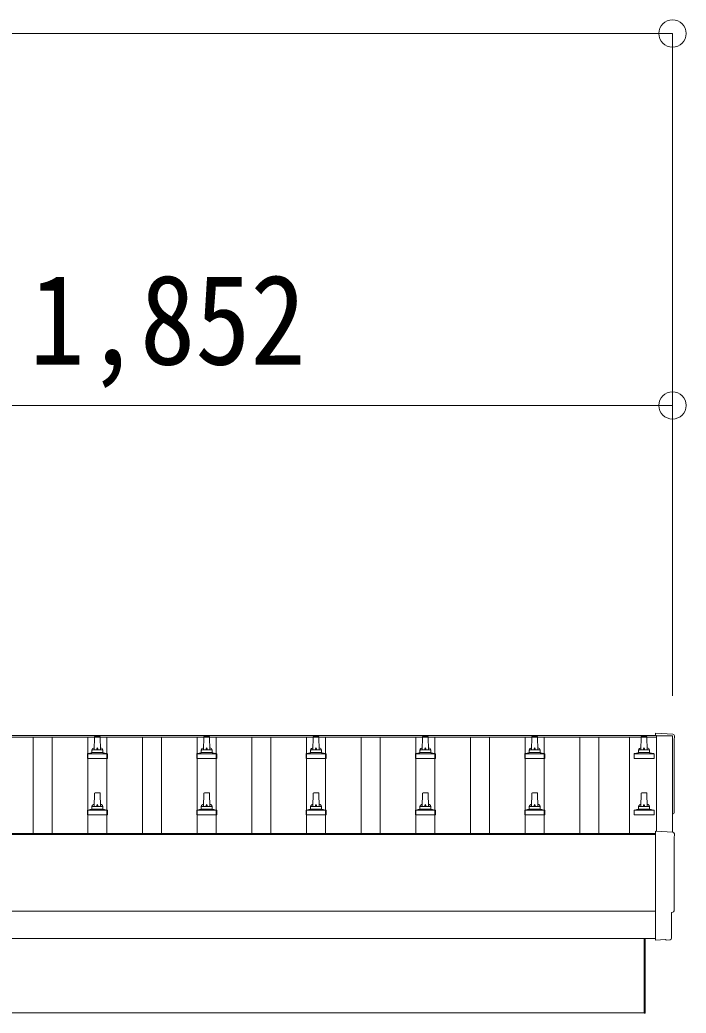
# Model space of a CAD drawing. Units: millimetres at full size, sheet at 1:50; details may follow other scales. Extents: x -14053 to 14053, y -9700 to 9700.
# Drawn here: x -2146 to -927, y -2670 to -854 of the extents above; entities that cross this region are included whole.
import ezdxf
from ezdxf.enums import TextEntityAlignment as Align

# ---------------------------------------------------------------- set-up
doc = ezdxf.new("R2010")
doc.units = ezdxf.units.MM
doc.header["$LTSCALE"] = 50
doc.header["$PDMODE"] = 32
doc.header["$PDSIZE"] = 50
for name, color, linetype, lineweight in [('0-1_Defpoints', 4, 'Continuous', 9), ('0-3_SHAPE', 5, 'Continuous', 5), ('0-6_PARTS1', 6, 'Continuous', 9)]:
    doc.layers.add(name, color=color, linetype=linetype, lineweight=lineweight)
doc.styles.add('ＭＳ ゴシック', font='')
doc.styles.get('ＭＳ ゴシック').set_extended_font_data('MS Gothic')

msp = doc.modelspace()

# ---------------------------------------------------------------- linework, layer by layer
at = {"layer": '0-1_Defpoints'}
for p, q in [((-981.14, -2165.95), (-2804.14, -2165.95)), ((-981.14, -2162.37), (-2781.64, -2162.37)), ((-981.14, -2162.37), (-981.14, -2165.95)), ((-981.14, -2163.33), (-981.14, -2337.85)), ((-952.14, -2163.33), (-981.14, -2163.33)), ((-952.14, -2339.37), (-952.14, -2163.33)), ((-983.14, -2341.98), (-2781.64, -2341.98)), ((-983.14, -2343.87), (-2825.14, -2343.87)), ((-2781.64, -2483.75), (-983.14, -2483.75)), ((-983.14, -2533.58), (-2781.64, -2533.58)), ((-1004.14, -2670.3), (-1004.14, -2533.58)), ((-1002.14, -2533.58), (-1002.14, -2670.3)), ((-983.14, -2535.6), (-983.14, -2536.6)), ((-963.51, -2536.6), (-956.59, -2536.24)), ((-2741.64, -2669.8), (-1004.14, -2669.8)), ((-1004.14, -2670.3), (-1002.14, -2670.3))]:
    msp.add_line(p, q, dxfattribs=at)
for points in [[(-951.57, -2159.97), (-983.14, -2158.31), (-983.14, -2162.37)], [(-951.57, -2339.4), (-983.14, -2337.75), (-983.14, -2535.6)], [(-953.75, -2533.25), (-953.75, -2486.22), (-953.15, -2486.22)], [(-964.25, -2536.33), (-964.91, -2535.7), (-983.14, -2536.61)]]:
    msp.add_lwpolyline(points, dxfattribs=at)
for centre, major_axis, ratio, start_param, end_param in [((-951.72, -2162.96), (3, 0), 0.99863, 6.2683889, 7.8016218), ((3814.14, -2233.39), (-4763.38, 0), 0.99863, 6.2683889, 6.2976778), ((-953.15, -2302.39), (4.41, 0), 0.99863, 4.9411535, 6.2976778), ((-951.72, -2342.4), (3, 0), 0.99863, 6.2683889, 7.8016218), ((3814.14, -2412.82), (-4763.38, 0), 0.99863, 6.2683889, 6.2976778), ((-953.15, -2481.82), (4.41, 0), 0.99863, 4.712389, 6.2976778), ((-963.56, -2535.6), (0.727, -0.69), 0.9974, 4.712389, 5.5252311), ((-956.75, -2533.24), (2.18, -2.07), 0.9974, 5.5252311, 7.0411395)]:
    msp.add_ellipse(centre, major_axis=major_axis, ratio=ratio, start_param=start_param, end_param=end_param, dxfattribs=at)
at = {"layer": '0-3_SHAPE', "color": 4, "lineweight": 9}
for p, q in [((-2121.64, -2341.98), (-2121.64, -2165.95)), ((-2086.64, -2341.98), (-2086.64, -2165.95)), ((-2021.64, -2341.98), (-2021.64, -2165.95)), ((-1986.64, -2341.98), (-1986.64, -2165.95)), ((-1921.64, -2341.98), (-1921.64, -2165.95)), ((-1886.64, -2341.98), (-1886.64, -2165.95)), ((-1821.64, -2341.98), (-1821.64, -2165.95)), ((-1786.64, -2341.98), (-1786.64, -2165.95)), ((-1721.64, -2341.98), (-1721.64, -2165.95)), ((-1686.64, -2341.98), (-1686.64, -2165.95)), ((-1621.64, -2341.98), (-1621.64, -2165.95)), ((-1586.64, -2341.98), (-1586.64, -2165.95)), ((-1521.64, -2341.98), (-1521.64, -2165.95)), ((-1486.64, -2341.98), (-1486.64, -2165.95)), ((-1421.64, -2341.98), (-1421.64, -2165.95)), ((-1386.64, -2341.98), (-1386.64, -2165.95)), ((-1321.64, -2341.98), (-1321.64, -2165.95)), ((-1286.64, -2341.98), (-1286.64, -2165.95)), ((-1221.64, -2341.98), (-1221.64, -2165.95)), ((-1186.64, -2341.98), (-1186.64, -2165.95)), ((-1121.64, -2341.98), (-1121.64, -2165.95)), ((-1086.64, -2341.98), (-1086.64, -2165.95)), ((-1030.64, -2165.95), (-1030.64, -2341.98))]:
    msp.add_line(p, q, dxfattribs=at)
at = {"layer": '0-3_SHAPE'}
for p, q in [((-2009.41, -2165.36), (-2010.14, -2188.88)), ((-1999.87, -2164.38), (-2008.41, -2164.38)), ((-1998.14, -2188.88), (-1998.87, -2165.36)), ((-1809.41, -2165.36), (-1810.14, -2188.88)), ((-1799.87, -2164.38), (-1808.41, -2164.38)), ((-1798.14, -2188.88), (-1798.87, -2165.36)), ((-1609.41, -2165.36), (-1610.14, -2188.88)), ((-1599.87, -2164.38), (-1608.41, -2164.38)), ((-1598.14, -2188.88), (-1598.87, -2165.36)), ((-1409.41, -2165.36), (-1410.14, -2188.88)), ((-1399.87, -2164.38), (-1408.41, -2164.38)), ((-1398.14, -2188.88), (-1398.87, -2165.36)), ((-1209.41, -2165.36), (-1210.14, -2188.88)), ((-1199.87, -2164.38), (-1208.41, -2164.38)), ((-1198.14, -2188.88), (-1198.87, -2165.36)), ((-1009.41, -2165.36), (-1010.14, -2188.88)), ((-999.87, -2164.38), (-1008.41, -2164.38)), ((-998.14, -2188.88), (-998.87, -2165.36)), ((-2022.39, -2204.38), (-2022.39, -2196.67)), ((-1986.27, -2195.88), (-2022.01, -2195.88)), ((-2021.63, -2195.7), (-2014.9, -2194.07)), ((-1993.76, -2193.88), (-2014.52, -2193.88)), ((-2014.14, -2193.1), (-2014.14, -2188.88)), ((-1995.14, -2188.88), (-2013.14, -2188.88)), ((-1994.14, -2193.1), (-1994.14, -2188.88)), ((-1986.65, -2195.7), (-1993.38, -2194.07)), ((-1985.89, -2204.38), (-1985.89, -2196.67)), ((-1822.39, -2204.38), (-1822.39, -2196.67)), ((-1786.27, -2195.88), (-1822.01, -2195.88)), ((-1821.63, -2195.7), (-1814.9, -2194.07)), ((-1793.76, -2193.88), (-1814.52, -2193.88)), ((-1814.14, -2193.1), (-1814.14, -2188.88)), ((-1795.14, -2188.88), (-1813.14, -2188.88)), ((-1794.14, -2193.1), (-1794.14, -2188.88)), ((-1786.65, -2195.7), (-1793.38, -2194.07)), ((-1785.89, -2204.38), (-1785.89, -2196.67)), ((-1622.39, -2204.38), (-1622.39, -2196.67)), ((-1586.27, -2195.88), (-1622.01, -2195.88)), ((-1621.63, -2195.7), (-1614.9, -2194.07)), ((-1593.76, -2193.88), (-1614.52, -2193.88)), ((-1614.14, -2193.1), (-1614.14, -2188.88)), ((-1595.14, -2188.88), (-1613.14, -2188.88)), ((-1594.14, -2193.1), (-1594.14, -2188.88)), ((-1586.65, -2195.7), (-1593.38, -2194.07)), ((-1585.89, -2204.38), (-1585.89, -2196.67)), ((-1422.39, -2204.38), (-1422.39, -2196.67)), ((-1386.27, -2195.88), (-1422.01, -2195.88)), ((-1421.63, -2195.7), (-1414.9, -2194.07)), ((-1393.76, -2193.88), (-1414.52, -2193.88)), ((-1414.14, -2193.1), (-1414.14, -2188.88)), ((-1395.14, -2188.88), (-1413.14, -2188.88)), ((-1394.14, -2193.1), (-1394.14, -2188.88)), ((-1386.65, -2195.7), (-1393.38, -2194.07)), ((-1385.89, -2204.38), (-1385.89, -2196.67)), ((-1222.39, -2204.38), (-1222.39, -2196.67)), ((-1186.27, -2195.88), (-1222.01, -2195.88)), ((-1221.63, -2195.7), (-1214.9, -2194.07)), ((-1193.76, -2193.88), (-1214.52, -2193.88)), ((-1214.14, -2193.1), (-1214.14, -2188.88)), ((-1195.14, -2188.88), (-1213.14, -2188.88)), ((-1194.14, -2193.1), (-1194.14, -2188.88)), ((-1186.65, -2195.7), (-1193.38, -2194.07)), ((-1185.89, -2204.38), (-1185.89, -2196.67)), ((-1022.39, -2204.38), (-1022.39, -2196.67)), ((-986.27, -2195.88), (-1022.01, -2195.88)), ((-1021.63, -2195.7), (-1014.9, -2194.07)), ((-993.76, -2193.88), (-1014.52, -2193.88)), ((-1014.14, -2193.1), (-1014.14, -2188.88)), ((-995.14, -2188.88), (-1013.14, -2188.88)), ((-994.14, -2193.1), (-994.14, -2188.88)), ((-986.65, -2195.7), (-993.38, -2194.07)), ((-985.89, -2204.38), (-985.89, -2196.67)), ((-2022.39, -2204.38), (-1985.89, -2204.38)), ((-1822.39, -2204.38), (-1785.89, -2204.38)), ((-1622.39, -2204.38), (-1585.89, -2204.38)), ((-1422.39, -2204.38), (-1385.89, -2204.38)), ((-1222.39, -2204.38), (-1185.89, -2204.38)), ((-1022.39, -2204.38), (-985.89, -2204.38)), ((-2009.41, -2268.69), (-2010.14, -2292.22)), ((-1999.87, -2267.72), (-2008.41, -2267.72)), ((-1998.14, -2292.22), (-1998.87, -2268.69)), ((-1809.41, -2268.69), (-1810.14, -2292.22)), ((-1799.87, -2267.72), (-1808.41, -2267.72)), ((-1798.14, -2292.22), (-1798.87, -2268.69)), ((-1609.41, -2268.69), (-1610.14, -2292.22)), ((-1599.87, -2267.72), (-1608.41, -2267.72)), ((-1598.14, -2292.22), (-1598.87, -2268.69)), ((-1409.41, -2268.69), (-1410.14, -2292.22)), ((-1399.87, -2267.72), (-1408.41, -2267.72)), ((-1398.14, -2292.22), (-1398.87, -2268.69)), ((-1209.41, -2268.69), (-1210.14, -2292.22)), ((-1199.87, -2267.72), (-1208.41, -2267.72)), ((-1198.14, -2292.22), (-1198.87, -2268.69)), ((-1009.41, -2268.69), (-1010.14, -2292.22)), ((-999.87, -2267.72), (-1008.41, -2267.72)), ((-998.14, -2292.22), (-998.87, -2268.69)), ((-2022.39, -2307.72), (-2022.39, -2300)), ((-1986.27, -2299.22), (-2022.01, -2299.22)), ((-2021.63, -2299.03), (-2014.9, -2297.4)), ((-1993.76, -2297.22), (-2014.52, -2297.22)), ((-2014.14, -2296.43), (-2014.14, -2292.22)), ((-1995.14, -2292.22), (-2013.14, -2292.22)), ((-1994.14, -2296.43), (-1994.14, -2292.22)), ((-1986.65, -2299.03), (-1993.38, -2297.4)), ((-1985.89, -2307.72), (-1985.89, -2300)), ((-1822.39, -2307.72), (-1822.39, -2300)), ((-1786.27, -2299.22), (-1822.01, -2299.22)), ((-1821.63, -2299.03), (-1814.9, -2297.4)), ((-1793.76, -2297.22), (-1814.52, -2297.22)), ((-1814.14, -2296.43), (-1814.14, -2292.22)), ((-1795.14, -2292.22), (-1813.14, -2292.22)), ((-1794.14, -2296.43), (-1794.14, -2292.22)), ((-1786.65, -2299.03), (-1793.38, -2297.4)), ((-1785.89, -2307.72), (-1785.89, -2300)), ((-1622.39, -2307.72), (-1622.39, -2300)), ((-1586.27, -2299.22), (-1622.01, -2299.22)), ((-1621.63, -2299.03), (-1614.9, -2297.4)), ((-1593.76, -2297.22), (-1614.52, -2297.22)), ((-1614.14, -2296.43), (-1614.14, -2292.22)), ((-1595.14, -2292.22), (-1613.14, -2292.22)), ((-1594.14, -2296.43), (-1594.14, -2292.22)), ((-1586.65, -2299.03), (-1593.38, -2297.4)), ((-1585.89, -2307.72), (-1585.89, -2300)), ((-1422.39, -2307.72), (-1422.39, -2300)), ((-1386.27, -2299.22), (-1422.01, -2299.22)), ((-1421.63, -2299.03), (-1414.9, -2297.4)), ((-1393.76, -2297.22), (-1414.52, -2297.22)), ((-1414.14, -2296.43), (-1414.14, -2292.22)), ((-1395.14, -2292.22), (-1413.14, -2292.22)), ((-1394.14, -2296.43), (-1394.14, -2292.22)), ((-1386.65, -2299.03), (-1393.38, -2297.4)), ((-1385.89, -2307.72), (-1385.89, -2300)), ((-1222.39, -2307.72), (-1222.39, -2300)), ((-1186.27, -2299.22), (-1222.01, -2299.22)), ((-1221.63, -2299.03), (-1214.9, -2297.4)), ((-1193.76, -2297.22), (-1214.52, -2297.22)), ((-1214.14, -2296.43), (-1214.14, -2292.22)), ((-1195.14, -2292.22), (-1213.14, -2292.22)), ((-1194.14, -2296.43), (-1194.14, -2292.22)), ((-1186.65, -2299.03), (-1193.38, -2297.4)), ((-1185.89, -2307.72), (-1185.89, -2300)), ((-1022.39, -2307.72), (-1022.39, -2300)), ((-986.27, -2299.22), (-1022.01, -2299.22)), ((-1021.63, -2299.03), (-1014.9, -2297.4)), ((-993.76, -2297.22), (-1014.52, -2297.22)), ((-1014.14, -2296.43), (-1014.14, -2292.22)), ((-995.14, -2292.22), (-1013.14, -2292.22)), ((-994.14, -2296.43), (-994.14, -2292.22)), ((-986.65, -2299.03), (-993.38, -2297.4)), ((-985.89, -2307.72), (-985.89, -2300)), ((-2022.39, -2307.72), (-1985.89, -2307.72)), ((-1822.39, -2307.72), (-1785.89, -2307.72)), ((-1622.39, -2307.72), (-1585.89, -2307.72)), ((-1422.39, -2307.72), (-1385.89, -2307.72)), ((-1222.39, -2307.72), (-1185.89, -2307.72)), ((-1022.39, -2307.72), (-985.89, -2307.72))]:
    msp.add_line(p, q, dxfattribs=at)
for centre, radius, start, end in [((-2008.41, -2165.38), 1, 90, 178.60509), ((-1999.87, -2165.38), 1, 1.39491, 90), ((-1808.41, -2165.38), 1, 90, 178.60509), ((-1799.87, -2165.38), 1, 1.39491, 90), ((-1608.41, -2165.38), 1, 90, 178.60509), ((-1599.87, -2165.38), 1, 1.39491, 90), ((-1408.41, -2165.38), 1, 90, 178.60509), ((-1399.87, -2165.38), 1, 1.39491, 90), ((-1208.41, -2165.38), 1, 90, 178.60509), ((-1199.87, -2165.38), 1, 1.39491, 90), ((-1008.41, -2165.38), 1, 90, 178.60509), ((-999.87, -2165.38), 1, 1.39491, 90), ((-2021.39, -2196.67), 1, 103.62699, 180), ((-2015.14, -2193.1), 1, 283.62699, 0), ((-2010.05, -2189.52), 4.13, 90, 171.17633), ((-2013.14, -2189.88), 1, 90, 180), ((-2000.81, -2188.88), 4.83, 133.60282, 180), ((-2007.47, -2188.88), 4.83, 0, 46.39718), ((-1998.22, -2189.52), 4.13, 8.82367, 90), ((-1995.14, -2189.88), 1, 0, 90), ((-1993.14, -2193.1), 1, 180, 256.37301), ((-1986.89, -2196.67), 1, 0, 76.37301), ((-1821.39, -2196.67), 1, 103.62699, 180), ((-1815.14, -2193.1), 1, 283.62699, 0), ((-1810.05, -2189.52), 4.13, 90, 171.17633), ((-1813.14, -2189.88), 1, 90, 180), ((-1800.81, -2188.88), 4.83, 133.60282, 180), ((-1807.47, -2188.88), 4.83, 0, 46.39718), ((-1798.22, -2189.52), 4.13, 8.82367, 90), ((-1795.14, -2189.88), 1, 0, 90), ((-1793.14, -2193.1), 1, 180, 256.37301), ((-1786.89, -2196.67), 1, 0, 76.37301), ((-1621.39, -2196.67), 1, 103.62699, 180), ((-1615.14, -2193.1), 1, 283.62699, 0), ((-1610.05, -2189.52), 4.13, 90, 171.17633), ((-1613.14, -2189.88), 1, 90, 180), ((-1600.81, -2188.88), 4.83, 133.60282, 180), ((-1607.47, -2188.88), 4.83, 0, 46.39718), ((-1598.22, -2189.52), 4.13, 8.82367, 90), ((-1595.14, -2189.88), 1, 0, 90), ((-1593.14, -2193.1), 1, 180, 256.37301), ((-1586.89, -2196.67), 1, 0, 76.37301), ((-1421.39, -2196.67), 1, 103.62699, 180), ((-1415.14, -2193.1), 1, 283.62699, 0), ((-1410.05, -2189.52), 4.13, 90, 171.17633), ((-1413.14, -2189.88), 1, 90, 180), ((-1400.81, -2188.88), 4.83, 133.60282, 180), ((-1407.47, -2188.88), 4.83, 0, 46.39718), ((-1398.22, -2189.52), 4.13, 8.82367, 90), ((-1395.14, -2189.88), 1, 0, 90), ((-1393.14, -2193.1), 1, 180, 256.37301), ((-1386.89, -2196.67), 1, 0, 76.37301), ((-1221.39, -2196.67), 1, 103.62699, 180), ((-1215.14, -2193.1), 1, 283.62699, 0), ((-1210.05, -2189.52), 4.13, 90, 171.17633), ((-1213.14, -2189.88), 1, 90, 180), ((-1200.81, -2188.88), 4.83, 133.60282, 180), ((-1207.47, -2188.88), 4.83, 0, 46.39718), ((-1198.22, -2189.52), 4.13, 8.82367, 90), ((-1195.14, -2189.88), 1, 0, 90), ((-1193.14, -2193.1), 1, 180, 256.37301), ((-1186.89, -2196.67), 1, 0, 76.37301), ((-1021.39, -2196.67), 1, 103.62699, 180), ((-1015.14, -2193.1), 1, 283.62699, 0), ((-1010.05, -2189.52), 4.13, 90, 171.17633), ((-1013.14, -2189.88), 1, 90, 180), ((-1000.81, -2188.88), 4.83, 133.60282, 180), ((-1007.47, -2188.88), 4.83, 0, 46.39718), ((-998.22, -2189.52), 4.13, 8.82367, 90), ((-995.14, -2189.88), 1, 0, 90), ((-993.14, -2193.1), 1, 180, 256.37301), ((-986.89, -2196.67), 1, 0, 76.37301), ((-2008.41, -2268.72), 1, 90, 178.60509), ((-1999.87, -2268.72), 1, 1.39491, 90), ((-1808.41, -2268.72), 1, 90, 178.60509), ((-1799.87, -2268.72), 1, 1.39491, 90), ((-1608.41, -2268.72), 1, 90, 178.60509), ((-1599.87, -2268.72), 1, 1.39491, 90), ((-1408.41, -2268.72), 1, 90, 178.60509), ((-1399.87, -2268.72), 1, 1.39491, 90), ((-1208.41, -2268.72), 1, 90, 178.60509), ((-1199.87, -2268.72), 1, 1.39491, 90), ((-1008.41, -2268.72), 1, 90, 178.60509), ((-999.87, -2268.72), 1, 1.39491, 90), ((-2021.39, -2300), 1, 103.62699, 180), ((-2015.14, -2296.43), 1, 283.62699, 0), ((-2010.05, -2292.85), 4.13, 90, 171.17633), ((-2013.14, -2293.22), 1, 90, 180), ((-2000.81, -2292.22), 4.83, 133.60282, 180), ((-2007.47, -2292.22), 4.83, 0, 46.39718), ((-1998.22, -2292.85), 4.13, 8.82367, 90), ((-1995.14, -2293.22), 1, 0, 90), ((-1993.14, -2296.43), 1, 180, 256.37301), ((-1986.89, -2300), 1, 0, 76.37301), ((-1821.39, -2300), 1, 103.62699, 180), ((-1815.14, -2296.43), 1, 283.62699, 0), ((-1810.05, -2292.85), 4.13, 90, 171.17633), ((-1813.14, -2293.22), 1, 90, 180), ((-1800.81, -2292.22), 4.83, 133.60282, 180), ((-1807.47, -2292.22), 4.83, 0, 46.39718), ((-1798.22, -2292.85), 4.13, 8.82367, 90), ((-1795.14, -2293.22), 1, 0, 90), ((-1793.14, -2296.43), 1, 180, 256.37301), ((-1786.89, -2300), 1, 0, 76.37301), ((-1621.39, -2300), 1, 103.62699, 180), ((-1615.14, -2296.43), 1, 283.62699, 0), ((-1610.05, -2292.85), 4.13, 90, 171.17633), ((-1613.14, -2293.22), 1, 90, 180), ((-1600.81, -2292.22), 4.83, 133.60282, 180), ((-1607.47, -2292.22), 4.83, 0, 46.39718), ((-1598.22, -2292.85), 4.13, 8.82367, 90), ((-1595.14, -2293.22), 1, 0, 90), ((-1593.14, -2296.43), 1, 180, 256.37301), ((-1586.89, -2300), 1, 0, 76.37301), ((-1421.39, -2300), 1, 103.62699, 180), ((-1415.14, -2296.43), 1, 283.62699, 0), ((-1410.05, -2292.85), 4.13, 90, 171.17633), ((-1413.14, -2293.22), 1, 90, 180), ((-1400.81, -2292.22), 4.83, 133.60282, 180), ((-1407.47, -2292.22), 4.83, 0, 46.39718), ((-1398.22, -2292.85), 4.13, 8.82367, 90), ((-1395.14, -2293.22), 1, 0, 90), ((-1393.14, -2296.43), 1, 180, 256.37301), ((-1386.89, -2300), 1, 0, 76.37301), ((-1221.39, -2300), 1, 103.62699, 180), ((-1215.14, -2296.43), 1, 283.62699, 0), ((-1210.05, -2292.85), 4.13, 90, 171.17633), ((-1213.14, -2293.22), 1, 90, 180), ((-1200.81, -2292.22), 4.83, 133.60282, 180), ((-1207.47, -2292.22), 4.83, 0, 46.39718), ((-1198.22, -2292.85), 4.13, 8.82367, 90), ((-1195.14, -2293.22), 1, 0, 90), ((-1193.14, -2296.43), 1, 180, 256.37301), ((-1186.89, -2300), 1, 0, 76.37301), ((-1021.39, -2300), 1, 103.62699, 180), ((-1015.14, -2296.43), 1, 283.62699, 0), ((-1010.05, -2292.85), 4.13, 90, 171.17633), ((-1013.14, -2293.22), 1, 90, 180), ((-1000.81, -2292.22), 4.83, 133.60282, 180), ((-1007.47, -2292.22), 4.83, 0, 46.39718), ((-998.22, -2292.85), 4.13, 8.82367, 90), ((-995.14, -2293.22), 1, 0, 90), ((-993.14, -2296.43), 1, 180, 256.37301), ((-986.89, -2300), 1, 0, 76.37301)]:
    msp.add_arc(centre, radius, start, end, dxfattribs=at)
at = {"layer": '0-6_PARTS1'}
for p, q in [((-8141.14, -878.94), (-952.14, -878.94)), ((-952.14, -878.94), (-952.14, -1558.96)), ((-2804.14, -1558.96), (-952.14, -1558.96)), ((-952.14, -1558.96), (-952.14, -2090.25))]:
    msp.add_line(p, q, dxfattribs=at)
for p in [(-952.14, -878.94), (-952.14, -1558.96)]:
    msp.add_point(p, dxfattribs=at)

# ---------------------------------------------------------------- texts
at = {"layer": '0-6_PARTS1', "color": 7, "style": 'ＭＳ ゴシック', "width": 0.9}
msp.add_text('1,852', height=165, dxfattribs=at).set_placement((-2128.14, -1533.96), align=Align.BOTTOM_LEFT)

doc.saveas('drawing.dxf')
